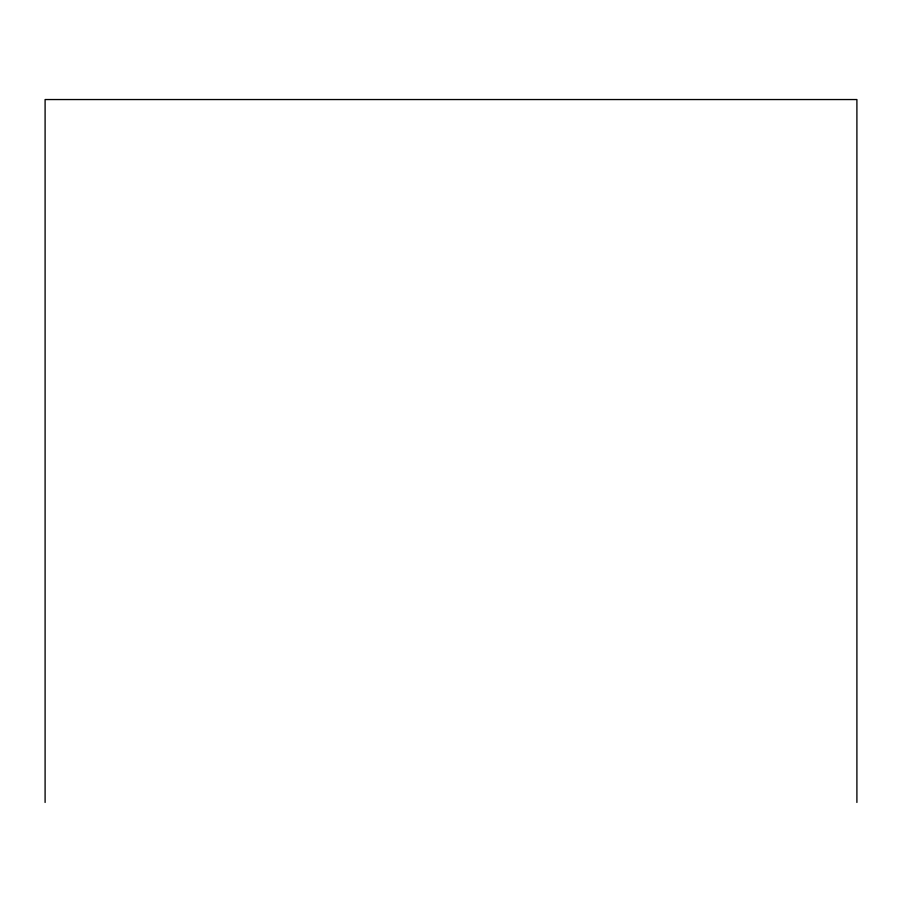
<?xml version="1.0" encoding="UTF-8"?>
<svg xmlns="http://www.w3.org/2000/svg" width="902" height="902" viewBox="0 0 902 902"><rect width="100%" height="100%" fill="white"/><g stroke="black" fill="none" stroke-linecap="round" stroke-linejoin="round"><path stroke-width="1.35" d="M856.9 802.453L856.9 99.547L45.1 99.547L45.1 802.453"/></g></svg>
